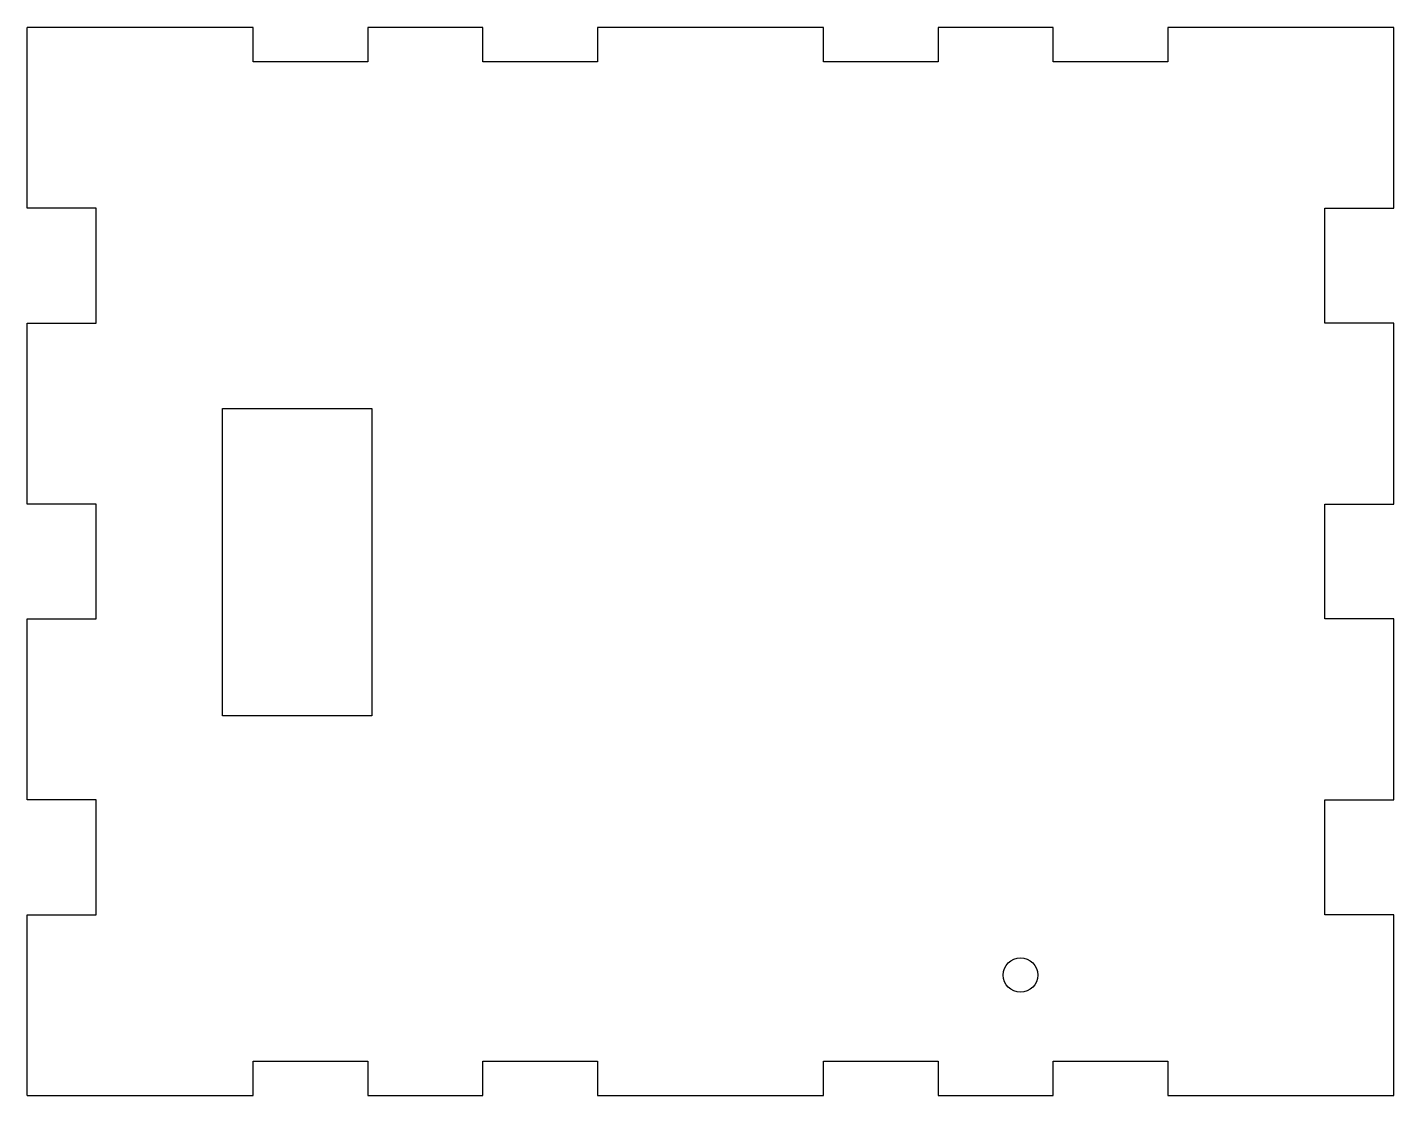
# Model space of a CAD drawing. Extents: x -77 to 42, y -19 to 74.
import ezdxf

# ---------------------------------------------------------------- set-up
doc = ezdxf.new("R2010")
doc.units = 0
doc.header["$MEASUREMENT"] = 0
doc.layers.add('2D', color=7, linetype='CONTINUOUS')

# ---------------------------------------------------------------- blocks, each defined once
blk = doc.blocks.new('SHAPE2DVIEW002')
at = {"layer": '2D', "color": 0}
for p, q in [((-57.06, 74), (-76.73, 74)), ((-76.73, 58.25), (-76.73, 74)), ((-57.06, 71), (-57.06, 74)), ((-37.06, 74), (-47.06, 74)), ((-47.06, 74), (-47.06, 71)), ((-37.06, 71), (-37.06, 74)), ((-7.4, 74), (-27.06, 74)), ((-27.06, 74), (-27.06, 71)), ((-7.4, 71), (-7.4, 74)), ((12.6, 74), (2.6, 74)), ((2.6, 74), (2.6, 71)), ((12.6, 71), (12.6, 74)), ((42.27, 74), (22.6, 74)), ((22.6, 74), (22.6, 71)), ((42.27, 58.25), (42.27, 74)), ((-47.06, 71), (-57.06, 71)), ((-27.06, 71), (-37.06, 71)), ((2.6, 71), (-7.4, 71)), ((22.6, 71), (12.6, 71)), ((-70.73, 58.25), (-76.73, 58.25)), ((-70.73, 48.25), (-70.73, 58.25)), ((36.27, 48.25), (36.27, 58.25)), ((36.27, 58.25), (42.27, 58.25)), ((-76.73, 48.25), (-70.73, 48.25)), ((-76.73, 32.5), (-76.73, 48.25)), ((42.27, 48.25), (36.27, 48.25)), ((42.27, 32.5), (42.27, 48.25)), ((-59.73, 14.06), (-59.73, 40.83)), ((-59.73, 40.83), (-46.73, 40.83)), ((-46.73, 40.83), (-46.73, 14.06)), ((-70.73, 32.5), (-76.73, 32.5)), ((-70.73, 22.5), (-70.73, 32.5)), ((36.27, 22.5), (36.27, 32.5)), ((36.27, 32.5), (42.27, 32.5)), ((-76.73, 22.5), (-70.73, 22.5)), ((-76.73, 6.75), (-76.73, 22.5)), ((42.27, 22.5), (36.27, 22.5)), ((42.27, 6.75), (42.27, 22.5)), ((-46.73, 14.06), (-59.73, 14.06)), ((-70.73, 6.75), (-76.73, 6.75)), ((-70.73, -3.25), (-70.73, 6.75)), ((36.27, -3.25), (36.27, 6.75)), ((36.27, 6.75), (42.27, 6.75)), ((-76.73, -3.25), (-70.73, -3.25)), ((-76.73, -19), (-76.73, -3.25)), ((42.27, -3.25), (36.27, -3.25)), ((42.27, -19), (42.27, -3.25)), ((-57.06, -19), (-57.06, -16)), ((-57.06, -16), (-47.06, -16)), ((-47.06, -16), (-47.06, -19)), ((-37.06, -19), (-37.06, -16)), ((-37.06, -16), (-27.06, -16)), ((-27.06, -16), (-27.06, -19)), ((-7.4, -19), (-7.4, -16)), ((-7.4, -16), (2.6, -16)), ((2.6, -16), (2.6, -19)), ((12.6, -19), (12.6, -16)), ((12.6, -16), (22.6, -16)), ((22.6, -16), (22.6, -19)), ((-76.73, -19), (-57.06, -19)), ((-47.06, -19), (-37.06, -19)), ((-27.06, -19), (-7.4, -19)), ((2.6, -19), (12.6, -19)), ((22.6, -19), (42.27, -19))]:
    blk.add_line(p, q, dxfattribs=at)
blk.add_circle((9.77, -8.5), 1.5, dxfattribs=at)

msp = doc.modelspace()

# ---------------------------------------------------------------- block references
at = {"layer": '2D', "color": 0}
msp.add_blockref('SHAPE2DVIEW002', (0, 0), dxfattribs=at)

doc.saveas('drawing.dxf')
